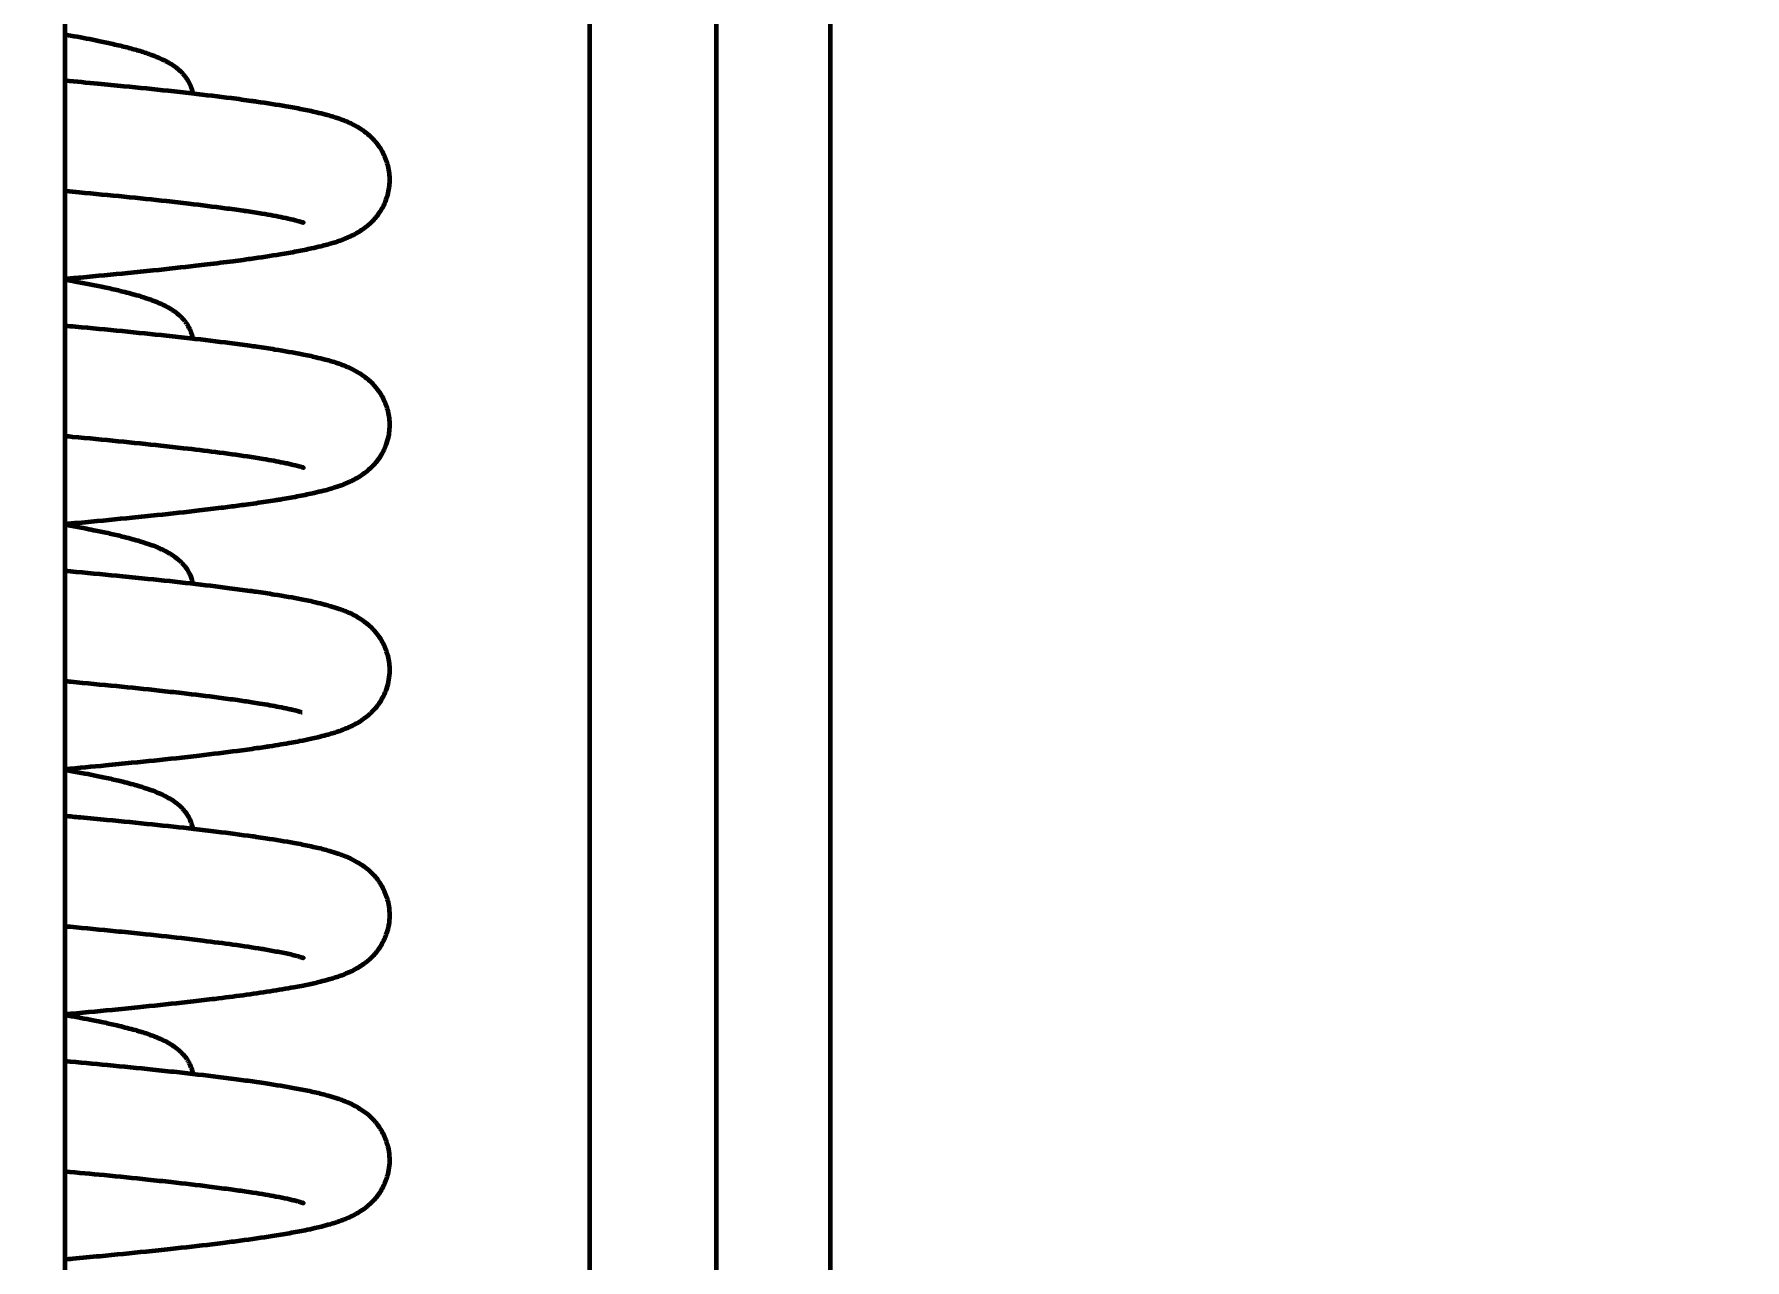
# Model space of a CAD drawing. Header units: millimetres. Extents: x 0 to 840, y 0 to 594.
# Drawn here: x 62.67 to 66.393, y 453.27 to 455.937 of the extents above; entities that cross this region are included whole.
import ezdxf

# ---------------------------------------------------------------- set-up
doc = ezdxf.new("R2010")
doc.units = ezdxf.units.MM
doc.linetypes.add('K5LT_BASIC', pattern=[0])
doc.linetypes.add('K5LT_THIN', pattern=[0])
doc.layers.add('Системный слой', color=7, linetype='Continuous')
doc.styles.add('KDIMTEXTSTYLE', font='GOST_AU.SHX', dxfattribs={"width": 0.96, "oblique": 15, "height": 5})
doc.dimstyles.new('KDIMSTYLE (0.07)', dxfattribs={"dimtxt": 5, "dimasz": 1, "dimexe": 2, "dimexo": 0, "dimgap": 1, "dimtad": 1, "dimlfac": 15, "dimtxsty": 'KDIMTEXTSTYLE', "dimsah": 1, "dimcen": 0, "dimdle": 1, "dimadec": 0, "dimazin": 0, "dimtfac": 0.667, "dimtmove": 0, "dimatfit": 3, "dimfxl": 1, "dimtvp": 1, "dimtolj": 1, "dimtzin": 0, "dimarcsym": 0})

# ---------------------------------------------------------------- blocks, each defined once
blk = doc.blocks.new('KDIMARROW_01')
at = {"layer": 'Системный слой'}
blk.add_hatch(color=0, dxfattribs=at).paths.add_polyline_path([(0, 0), (-5, 0.6583), (-4.5, 0), (-5, -0.6583)])
at = {"layer": 'Системный слой', "color": 0, "linetype": 'K5LT_THIN', "lineweight": 18}
for p, q in [((-4.5, 0), (-5, 0.6583)), ((-5, 0.6583), (0, 0)), ((0, 0), (-5, -0.6583)), ((-5, -0.6583), (-4.5, 0)), ((0, 0), (-1, 0))]:
    blk.add_line(p, q, dxfattribs=at)

msp = doc.modelspace()

# ---------------------------------------------------------------- linework, layer by layer
at = {"layer": 'Системный слой', "color": 5, "linetype": 'K5LT_BASIC', "lineweight": 60, "true_color": 0x0000ff}
for p, q in [((63.87945, 446.48472), (63.87945, 479.15139)), ((64.15418, 479.15139), (64.15418, 446.48472)), ((64.40262, 479.15139), (64.40262, 448.15513)), ((62.73638, 479.01806), (62.73638, 446.61806))]:
    msp.add_line(p, q, dxfattribs=at)
for points, knots in [([(62.73638, 455.93659), (62.73773, 455.93636), (62.73908, 455.93612), (62.74593, 455.9349), (62.75136, 455.93393), (62.77516, 455.92958), (62.79267, 455.92619), (62.814, 455.92178), (62.81877, 455.92077), (62.82814, 455.91875), (62.83275, 455.91774), (62.84783, 455.91433), (62.8579, 455.91193), (62.87775, 455.90688), (62.88741, 455.90424), (62.9057, 455.89882), (62.91433, 455.89603), (62.92561, 455.89199), (62.92871, 455.89084), (62.93777, 455.88731), (62.94358, 455.88484), (62.95175, 455.88096), (62.95437, 455.87966), (62.9621, 455.87558), (62.9671, 455.87267), (62.97445, 455.86766), (62.97657, 455.86614), (62.98252, 455.86153), (62.98639, 455.85817), (62.99191, 455.85256), (62.9938, 455.8505), (62.99729, 455.84631), (62.99897, 455.84414), (63.00223, 455.83946), (63.00366, 455.83721), (63.00723, 455.83092), (63.00904, 455.82716), (63.01222, 455.81895), (63.01348, 455.81479), (63.01457, 455.80983), (63.01472, 455.80912), (63.01486, 455.80839)], [18.8743519, 18.8743519, 18.8743519, 18.8743519, 18.9494923, 18.9494923, 19.2582413, 19.2582413, 20.3220482, 20.3220482, 20.6352448, 20.6352448, 20.9496043, 20.9496043, 21.6858067, 21.6858067, 22.4719838, 22.4719838, 23.2581608, 23.2581608, 23.5625835, 23.5625835, 24.1652553, 24.1652553, 24.4445746, 24.4445746, 25.013096, 25.013096, 25.2496683, 25.2496683, 25.6713473, 25.6713473, 25.8824705, 25.8824705, 26.0868377, 26.0868377, 26.281104, 26.281104, 26.56146, 26.56146, 26.8249474, 26.8249474, 26.8681912, 26.8681912, 26.8681912, 26.8681912]), ([(62.73638, 455.83642), (62.7608, 455.83419), (62.7848, 455.83195), (62.81791, 455.8288), (62.82745, 455.82789), (62.84637, 455.82606), (62.85576, 455.82514), (62.89838, 455.82093), (62.9305, 455.81763), (62.97004, 455.81338), (62.97872, 455.81244), (62.99589, 455.81054), (63.00437, 455.80959), (63.04305, 455.80519), (63.07176, 455.80172), (63.10622, 455.79727), (63.11363, 455.7963), (63.12817, 455.79434), (63.13532, 455.79336), (63.14607, 455.79184), (63.14977, 455.79132), (63.17684, 455.78741), (63.19847, 455.78402), (63.22452, 455.7795), (63.23036, 455.77846), (63.24174, 455.77635), (63.24733, 455.77528), (63.26382, 455.77201), (63.27436, 455.76975), (63.29124, 455.76578), (63.29799, 455.7641), (63.30878, 455.76119), (63.31308, 455.75998), (63.32147, 455.75747), (63.32537, 455.75624), (63.33568, 455.75278), (63.34201, 455.75046), (63.35167, 455.74646), (63.35527, 455.74488), (63.36544, 455.74005), (63.3718, 455.7367), (63.38235, 455.72996), (63.38563, 455.72771), (63.39212, 455.72284), (63.39548, 455.72011), (63.40175, 455.71451), (63.40501, 455.71134), (63.41239, 455.7034), (63.41675, 455.69804), (63.42309, 455.68871), (63.42529, 455.68512), (63.42967, 455.67711), (63.4318, 455.67267), (63.43556, 455.66342), (63.43724, 455.65849), (63.43994, 455.64855), (63.44102, 455.64338), (63.4425, 455.63303), (63.44293, 455.62775), (63.44312, 455.61725), (63.44289, 455.61199), (63.44177, 455.6016), (63.4409, 455.5965), (63.43856, 455.58647), (63.43711, 455.58163), (63.43316, 455.57077), (63.43054, 455.56501), (63.42452, 455.55389), (63.42115, 455.54869), (63.4149, 455.54025), (63.41207, 455.53684), (63.40627, 455.53043), (63.40329, 455.52745), (63.39726, 455.52189), (63.3942, 455.51933), (63.38804, 455.51453), (63.38495, 455.51231), (63.37857, 455.50805), (63.37532, 455.50606), (63.37083, 455.50348), (63.36955, 455.50277), (63.36574, 455.50071), (63.36322, 455.49942), (63.35744, 455.4966), (63.35407, 455.49508), (63.34739, 455.49222), (63.34388, 455.49082), (63.33342, 455.48687), (63.32654, 455.48458), (63.31519, 455.48112), (63.31118, 455.47997), (63.30276, 455.47765), (63.29824, 455.47648), (63.28727, 455.47374), (63.28046, 455.47215), (63.26835, 455.46948), (63.26323, 455.4684), (63.24707, 455.46511), (63.23556, 455.46294), (63.21749, 455.45975), (63.21144, 455.45872), (63.18495, 455.45432), (63.16307, 455.45101), (63.13469, 455.44704), (63.12974, 455.44636), (63.11748, 455.4447), (63.11009, 455.44372), (63.08462, 455.44041), (63.06586, 455.43808), (63.0383, 455.4348), (63.03011, 455.43384), (62.99225, 455.42948), (62.96111, 455.42609), (62.91962, 455.42177), (62.91057, 455.42084), (62.89229, 455.41898), (62.88306, 455.41805), (62.84058, 455.41383), (62.8062, 455.41053), (62.76103, 455.40633), (62.75117, 455.40542), (62.73962, 455.40436), (62.738, 455.40421), (62.73638, 455.40406)], [5.135074, 5.135074, 5.135074, 5.135074, 6.0602499, 6.0602499, 6.4389373, 6.4389373, 6.8189171, 6.8189171, 8.1812606, 8.1812606, 8.5714462, 8.5714462, 8.9630103, 8.9630103, 10.3836992, 10.3836992, 10.7812413, 10.7812413, 11.1804686, 11.1804686, 11.3940847, 11.3940847, 12.757129, 12.757129, 13.1655807, 13.1655807, 13.5744184, 13.5744184, 14.4143368, 14.4143368, 14.9947176, 14.9947176, 15.3899431, 15.3899431, 15.7678392, 15.7678392, 16.3598865, 16.3598865, 16.694286, 16.694286, 17.2863332, 17.2863332, 17.5485057, 17.5485057, 17.7969988, 17.7969988, 18.0349064, 18.0349064, 18.3726073, 18.3726073, 18.5666114, 18.5666114, 18.7842295, 18.7842295, 19.0007005, 19.0007005, 19.2128888, 19.2128888, 19.4219048, 19.4219048, 19.6291404, 19.6291404, 19.8359102, 19.8359102, 20.0434822, 20.0434822, 20.3159774, 20.3159774, 20.6023798, 20.6023798, 20.8235735, 20.8235735, 21.0504634, 21.0504634, 21.2858724, 21.2858724, 21.5330479, 21.5330479, 21.8070633, 21.8070633, 21.9188609, 21.9188609, 22.1424561, 22.1424561, 22.4485578, 22.4485578, 22.7759844, 22.7759844, 23.4469298, 23.4469298, 23.8208431, 23.8208431, 24.2135804, 24.2135804, 24.7822355, 24.7822355, 25.1881137, 25.1881137, 26.0261542, 26.0261542, 26.43476, 26.43476, 27.767041, 27.767041, 28.0437278, 28.0437278, 28.4433091, 28.4433091, 29.3962641, 29.3962641, 29.7899548, 29.7899548, 31.1893699, 31.1893699, 31.5742295, 31.5742295, 31.9576748, 31.9576748, 33.3218762, 33.3218762, 33.6988787, 33.6988787, 33.7603101, 33.7603101, 33.7603101, 33.7603101]), ([(62.73638, 455.59624), (62.73706, 455.59617), (62.73774, 455.59611), (62.74812, 455.59515), (62.75774, 455.59425), (62.80113, 455.59017), (62.83396, 455.58699), (62.89763, 455.58058), (62.92844, 455.57735), (62.96603, 455.57321), (62.97422, 455.57229), (62.99037, 455.57046), (62.99833, 455.56955), (63.03421, 455.56535), (63.06053, 455.56208), (63.09177, 455.5579), (63.0985, 455.55699), (63.11167, 455.55515), (63.11809, 455.55423), (63.12651, 455.553), (63.12867, 455.55268), (63.13696, 455.55145), (63.14293, 455.55054), (63.15455, 455.54872), (63.16015, 455.54782), (63.18295, 455.54404), (63.1983, 455.54122), (63.21943, 455.53688), (63.22618, 455.53539), (63.23592, 455.53301), (63.24002, 455.53196), (63.24415, 455.53084), (63.24708, 455.53001), (63.24988, 455.52917), (63.25187, 455.52854), (63.2551, 455.52746), (63.25542, 455.52735), (63.2565, 455.52687), (63.25337, 455.52843), (63.25341, 455.52841)], [35.1414924, 35.1414924, 35.1414924, 35.1414924, 35.1623881, 35.1623881, 35.4595467, 35.4595467, 36.5146255, 36.5146255, 37.5877063, 37.5877063, 37.8923095, 37.8923095, 38.1981178, 38.1981178, 39.2944669, 39.2944669, 39.6049298, 39.6049298, 39.9163348, 39.9163348, 40.0247126, 40.0247126, 40.3374059, 40.3374059, 40.6504452, 40.6504452, 41.6511137, 41.6511137, 42.2559661, 42.2559661, 42.4590531, 42.4590531, 42.6071512, 42.6071512, 42.7385338, 42.7385338, 43.023328, 43.023328, 43.1865801, 43.1865801, 43.1865801, 43.1865801]), ([(62.73638, 455.40326), (62.74398, 455.40192), (62.75145, 455.40058), (62.76412, 455.39826), (62.76939, 455.39727), (62.77979, 455.3953), (62.78491, 455.39431), (62.79506, 455.39232), (62.80009, 455.39131), (62.80993, 455.3893), (62.81474, 455.38829), (62.82421, 455.38628), (62.82886, 455.38526), (62.83897, 455.38301), (62.84438, 455.38177), (62.85404, 455.37949), (62.85831, 455.37845), (62.87455, 455.37441), (62.88587, 455.37136), (62.90419, 455.36593), (62.91155, 455.36359), (62.92183, 455.36003), (62.92497, 455.3589), (62.93375, 455.35559), (62.93926, 455.35335), (62.94726, 455.34977), (62.94986, 455.34855), (62.95779, 455.34462), (62.96288, 455.34183), (62.97014, 455.33726), (62.97242, 455.33575), (62.97872, 455.33126), (62.98267, 455.32814), (62.98835, 455.32284), (62.98974, 455.32147), (62.99308, 455.31795), (62.99479, 455.31603), (62.99827, 455.31173), (62.9999, 455.30953), (63.00389, 455.3036), (63.00625, 455.2995), (63.01002, 455.29153), (63.01178, 455.28696), (63.01362, 455.28061), (63.01415, 455.27852), (63.01468, 455.27599), (63.01477, 455.27553), (63.01486, 455.27506)], [18.3385656, 18.3385656, 18.3385656, 18.3385656, 18.7618994, 18.7618994, 19.0719226, 19.0719226, 19.382747, 19.382747, 19.6980449, 19.6980449, 20.01124, 20.01124, 20.3250841, 20.3250841, 20.7073033, 20.7073033, 21.0230142, 21.0230142, 21.9335302, 21.9335302, 22.5995814, 22.5995814, 22.9046715, 22.9046715, 23.466851, 23.466851, 23.7508938, 23.7508938, 24.3130733, 24.3130733, 24.5614596, 24.5614596, 25.018344, 25.018344, 25.1852537, 25.1852537, 25.3892636, 25.3892636, 25.5861579, 25.5861579, 25.8859918, 25.8859918, 26.171991, 26.171991, 26.3001159, 26.3001159, 26.3284719, 26.3284719, 26.3284719, 26.3284719]), ([(62.73638, 455.30309), (62.74418, 455.30237), (62.75194, 455.30166), (62.79446, 455.29773), (62.82833, 455.29451), (62.89446, 455.28799), (62.92666, 455.2847), (62.96624, 455.28046), (62.97488, 455.27952), (62.99204, 455.27763), (63.00055, 455.27668), (63.03941, 455.27228), (63.06827, 455.26882), (63.10292, 455.26437), (63.11036, 455.26339), (63.12498, 455.26144), (63.13216, 455.26046), (63.14424, 455.25877), (63.14919, 455.25807), (63.16099, 455.25636), (63.16775, 455.25536), (63.18097, 455.25335), (63.18745, 455.25234), (63.21486, 455.24795), (63.23436, 455.24452), (63.2576, 455.23991), (63.26288, 455.23882), (63.27319, 455.23662), (63.27815, 455.23551), (63.28996, 455.23276), (63.29671, 455.23109), (63.30753, 455.2282), (63.31188, 455.22699), (63.32031, 455.22449), (63.32422, 455.22327), (63.33465, 455.21981), (63.34096, 455.21752), (63.35064, 455.21357), (63.35428, 455.21199), (63.36441, 455.20724), (63.37075, 455.20395), (63.3813, 455.19733), (63.38456, 455.19513), (63.39107, 455.19033), (63.39443, 455.18765), (63.40072, 455.18214), (63.40401, 455.17901), (63.41145, 455.17117), (63.41587, 455.16585), (63.42193, 455.15713), (63.42381, 455.1542), (63.42801, 455.14699), (63.43025, 455.14264), (63.43425, 455.13354), (63.43601, 455.12881), (63.43899, 455.11907), (63.44021, 455.11406), (63.44201, 455.10385), (63.44261, 455.09866), (63.44315, 455.08821), (63.44309, 455.08296), (63.44234, 455.07254), (63.44163, 455.06737), (63.43934, 455.05579), (63.43755, 455.04946), (63.43391, 455.03952), (63.43233, 455.03575), (63.42798, 455.02666), (63.4249, 455.02126), (63.41923, 455.01267), (63.41626, 455.00867), (63.41071, 455.00191), (63.40751, 454.99841), (63.40161, 454.9925), (63.39841, 454.98958), (63.39228, 454.98443), (63.38923, 454.98209), (63.38093, 454.97615), (63.37649, 454.97337), (63.36826, 454.96869), (63.36563, 454.96731), (63.35917, 454.96408), (63.35612, 454.96267), (63.34953, 454.95978), (63.346, 454.95833), (63.33671, 454.95473), (63.33046, 454.95256), (63.32029, 454.94932), (63.31647, 454.94817), (63.30822, 454.9458), (63.30399, 454.94465), (63.29313, 454.94183), (63.28622, 454.94016), (63.27425, 454.93743), (63.26923, 454.93634), (63.25278, 454.93289), (63.24093, 454.9306), (63.22258, 454.9273), (63.2166, 454.92626), (63.20837, 454.92487), (63.20626, 454.92452), (63.2007, 454.9236), (63.19723, 454.92304), (63.18735, 454.92146), (63.18083, 454.92044), (63.16016, 454.9173), (63.14545, 454.91519), (63.12447, 454.91231), (63.11876, 454.91154), (63.10136, 454.90923), (63.08941, 454.9077), (63.06935, 454.9052), (63.06145, 454.90423), (63.04541, 454.90231), (63.03728, 454.90135), (62.99998, 454.89701), (62.96936, 454.89365), (62.92846, 454.88935), (62.91946, 454.88842), (62.90129, 454.88656), (62.89212, 454.88563), (62.84989, 454.8814), (62.81567, 454.8781), (62.77069, 454.87389), (62.76087, 454.87298), (62.74613, 454.87162), (62.74126, 454.87118), (62.73638, 454.87073)], [4.3304144, 4.3304144, 4.3304144, 4.3304144, 4.5795688, 4.5795688, 5.7045669, 5.7045669, 6.852638, 6.852638, 7.1787467, 7.1787467, 7.5087545, 7.5087545, 8.7071939, 8.7071939, 9.0422907, 9.0422907, 9.3787112, 9.3787112, 9.6192577, 9.6192577, 9.9589839, 9.9589839, 10.2995378, 10.2995378, 11.4358471, 11.4358471, 11.7809109, 11.7809109, 12.1245753, 12.1245753, 12.6130606, 12.6130606, 12.9473429, 12.9473429, 13.267961, 13.267961, 13.7685818, 13.7685818, 14.0525011, 14.0525011, 14.5531219, 14.5531219, 14.7755867, 14.7755867, 14.9861108, 14.9861108, 15.1874823, 15.1874823, 15.4748916, 15.4748916, 15.6116417, 15.6116417, 15.7955354, 15.7955354, 15.9783761, 15.9783761, 16.1610103, 16.1610103, 16.343779, 16.343779, 16.5266709, 16.5266709, 16.7095281, 16.7095281, 16.94371, 16.94371, 17.0933976, 17.0933976, 17.3208008, 17.3208008, 17.505803, 17.505803, 17.6937436, 17.6937436, 17.8862762, 17.8862762, 18.085326, 18.085326, 18.423743, 18.423743, 18.6536152, 18.6536152, 18.9039556, 18.9039556, 19.176106, 19.176106, 19.6637186, 19.6637186, 19.9737754, 19.9737754, 20.2970956, 20.2970956, 20.7897079, 20.7897079, 21.1318775, 21.1318775, 21.8737784, 21.8737784, 22.2182417, 22.2182417, 22.33606, 22.33606, 22.5255277, 22.5255277, 22.8678015, 22.8678015, 23.5890108, 23.5890108, 23.8532467, 23.8532467, 24.3817185, 24.3817185, 24.7159623, 24.7159623, 25.0487021, 25.0487021, 26.2188781, 26.2188781, 26.5438757, 26.5438757, 26.8675568, 26.8675568, 28.0192014, 28.0192014, 28.3375379, 28.3375379, 28.4934689, 28.4934689, 28.4934689, 28.4934689]), ([(62.73638, 455.0629), (62.7421, 455.06238), (62.74779, 455.06185), (62.78751, 455.05814), (62.82057, 455.05496), (62.88483, 455.04856), (62.91597, 455.04533), (62.95403, 455.0412), (62.96232, 455.04029), (62.97868, 455.03846), (62.98676, 455.03754), (63.01913, 455.03381), (63.04231, 455.031), (63.0892, 455.02499), (63.1125, 455.02178), (63.13971, 455.0177), (63.14564, 455.01679), (63.15715, 455.01497), (63.1627, 455.01407), (63.18439, 455.01044), (63.19884, 455.00777), (63.2155, 455.00435), (63.21935, 455.00353), (63.22656, 455.00193), (63.22988, 455.00115), (63.23896, 454.99894), (63.24837, 454.99636), (63.25495, 454.99418), (63.25526, 454.99409), (63.25645, 454.99356), (63.2549, 454.99429), (63.25507, 454.9942)], [36.9461708, 36.9461708, 36.9461708, 36.9461708, 37.1301828, 37.1301828, 38.2369841, 38.2369841, 39.3634936, 39.3634936, 39.683058, 39.683058, 40.0039338, 40.0039338, 40.9910581, 40.9910581, 42.1299296, 42.1299296, 42.4589411, 42.4589411, 42.7881518, 42.7881518, 43.7871691, 43.7871691, 44.1152983, 44.1152983, 44.4394112, 44.4394112, 45.0346075, 45.0346075, 45.3952476, 45.3952476, 45.5152134, 45.5152134, 45.5152134, 45.5152134]), ([(62.73638, 454.86993), (62.74169, 454.86899), (62.74694, 454.86806), (62.75753, 454.86614), (62.76287, 454.86516), (62.77339, 454.86319), (62.77858, 454.8622), (62.79048, 454.85989), (62.79713, 454.85857), (62.80856, 454.85625), (62.81339, 454.85524), (62.82867, 454.852), (62.83877, 454.84975), (62.85283, 454.84645), (62.85711, 454.84541), (62.87354, 454.84135), (62.88502, 454.83827), (62.90357, 454.8328), (62.911, 454.83044), (62.92524, 454.82552), (62.93203, 454.82297), (62.94131, 454.81909), (62.9441, 454.81787), (62.95216, 454.81416), (62.95731, 454.81155), (62.96473, 454.8073), (62.96711, 454.80586), (62.97161, 454.80296), (62.97384, 454.80143), (62.98003, 454.7969), (62.98384, 454.7938), (62.9898, 454.78809), (62.99155, 454.78629), (62.99521, 454.7822), (62.9969, 454.78015), (63.0012, 454.77444), (63.00375, 454.77053), (63.00727, 454.76405), (63.00866, 454.76117), (63.01087, 454.7559), (63.01197, 454.75285), (63.01353, 454.74765), (63.01415, 454.74523), (63.01472, 454.74242), (63.01479, 454.74207), (63.01486, 454.74173)], [18.3706071, 18.3706071, 18.3706071, 18.3706071, 18.6664705, 18.6664705, 18.9761156, 18.9761156, 19.2865158, 19.2865158, 19.7004775, 19.7004775, 20.0135407, 20.0135407, 20.709494, 20.709494, 21.0251256, 21.0251256, 21.9448708, 21.9448708, 22.6159997, 22.6159997, 23.2871286, 23.2871286, 23.5790066, 23.5790066, 24.1419706, 24.1419706, 24.3991459, 24.3991459, 24.6451409, 24.6451409, 25.089737, 25.089737, 25.299114, 25.299114, 25.4999885, 25.4999885, 25.8093735, 25.8093735, 25.9991758, 25.9991758, 26.187931, 26.187931, 26.3385302, 26.3385302, 26.3599643, 26.3599643, 26.3599643, 26.3599643]), ([(62.73638, 454.76975), (62.74458, 454.769), (62.75274, 454.76825), (62.79564, 454.76428), (62.82949, 454.76106), (62.87155, 454.75691), (62.8808, 454.75599), (62.89915, 454.75414), (62.90824, 454.75322), (62.94953, 454.74896), (62.9805, 454.74563), (63.03996, 454.73888), (63.06841, 454.73547), (63.10271, 454.73106), (63.11015, 454.73009), (63.12477, 454.72813), (63.13196, 454.72715), (63.1436, 454.72553), (63.14813, 454.72488), (63.15953, 454.72324), (63.1663, 454.72224), (63.17956, 454.72024), (63.18607, 454.71923), (63.21359, 454.71484), (63.23317, 454.7114), (63.25651, 454.7068), (63.26181, 454.70571), (63.27215, 454.70351), (63.27714, 454.70241), (63.28902, 454.69966), (63.29582, 454.69798), (63.30671, 454.6951), (63.31107, 454.69388), (63.32171, 454.69075), (63.32783, 454.68881), (63.33765, 454.68536), (63.34156, 454.6839), (63.3488, 454.68101), (63.3525, 454.67945), (63.36255, 454.67484), (63.36877, 454.6717), (63.37923, 454.66534), (63.38247, 454.66322), (63.38902, 454.65856), (63.39238, 454.65598), (63.4005, 454.64913), (63.4057, 454.64415), (63.4143, 454.63437), (63.41807, 454.62954), (63.42413, 454.62041), (63.4266, 454.61624), (63.43108, 454.60755), (63.43312, 454.60299), (63.43665, 454.59361), (63.43821, 454.58859), (63.44066, 454.57853), (63.4416, 454.57334), (63.44281, 454.56293), (63.44309, 454.55765), (63.44298, 454.54573), (63.44239, 454.53908), (63.44019, 454.52603), (63.43859, 454.5197), (63.43449, 454.50737), (63.43202, 454.50151), (63.427, 454.49162), (63.42462, 454.48755), (63.41954, 454.47977), (63.41685, 454.47611), (63.41126, 454.46921), (63.40836, 454.46599), (63.40501, 454.46257), (63.40457, 454.46213), (63.40263, 454.4602), (63.40112, 454.45877), (63.39667, 454.45473), (63.39361, 454.45218), (63.38565, 454.44603), (63.3804, 454.44251), (63.37239, 454.43766), (63.36915, 454.43585), (63.36272, 454.43248), (63.35963, 454.43097), (63.35296, 454.42791), (63.35004, 454.42666), (63.34081, 454.42291), (63.33547, 454.42097), (63.32609, 454.41782), (63.32202, 454.41652), (63.31407, 454.41413), (63.30981, 454.41291), (63.29951, 454.41012), (63.29347, 454.40859), (63.28243, 454.40595), (63.27752, 454.40483), (63.26435, 454.40194), (63.25574, 454.40017), (63.24121, 454.39736), (63.23556, 454.39631), (63.21473, 454.39255), (63.19869, 454.38988), (63.17871, 454.38679), (63.17577, 454.38634), (63.16686, 454.38499), (63.1608, 454.38409), (63.14775, 454.38221), (63.14071, 454.38121), (63.1264, 454.37924), (63.11912, 454.37825), (63.08583, 454.37385), (63.05827, 454.37045), (63.02089, 454.36611), (63.01256, 454.36515), (62.99569, 454.36325), (62.98716, 454.36231), (62.94769, 454.35799), (62.91538, 454.35462), (62.87255, 454.35034), (62.86322, 454.34941), (62.8444, 454.34757), (62.83491, 454.34665), (62.79644, 454.34295), (62.76674, 454.34017), (62.73638, 454.3374)], [4.2365986, 4.2365986, 4.2365986, 4.2365986, 4.4929148, 4.4929148, 5.5938106, 5.5938106, 5.9083649, 5.9083649, 6.2242306, 6.2242306, 7.3589858, 7.3589858, 8.5154339, 8.5154339, 8.8432397, 8.8432397, 9.1723694, 9.1723694, 9.3871555, 9.3871555, 9.7194107, 9.7194107, 10.0524796, 10.0524796, 11.1651303, 11.1651303, 11.502729, 11.502729, 11.8390881, 11.8390881, 12.3190931, 12.3190931, 12.6465694, 12.6465694, 13.1265744, 13.1265744, 13.4220294, 13.4220294, 13.7029886, 13.7029886, 14.18979, 14.18979, 14.4104644, 14.4104644, 14.6189318, 14.6189318, 14.9322772, 14.9322772, 15.1759653, 15.1759653, 15.3573783, 15.3573783, 15.5368285, 15.5368285, 15.7145871, 15.7145871, 15.8888874, 15.8888874, 16.0609185, 16.0609185, 16.2782279, 16.2782279, 16.496444, 16.496444, 16.7199849, 16.7199849, 16.8960032, 16.8960032, 17.0758792, 17.0758792, 17.260211, 17.260211, 17.287949, 17.287949, 17.3826934, 17.3826934, 17.5721822, 17.5721822, 17.9078009, 17.9078009, 18.1336043, 18.1336043, 18.3721208, 18.3721208, 18.6236199, 18.6236199, 19.0651753, 19.0651753, 19.3687035, 19.3687035, 19.6858397, 19.6858397, 20.1273951, 20.1273951, 20.4600878, 20.4600878, 21.0085488, 21.0085488, 21.3461624, 21.3461624, 22.2187013, 22.2187013, 22.3676198, 22.3676198, 22.6654566, 22.6654566, 22.997134, 22.997134, 23.3274557, 23.3274557, 24.4770889, 24.4770889, 24.8008295, 24.8008295, 25.1226272, 25.1226272, 26.2698783, 26.2698783, 26.5852396, 26.5852396, 26.8995126, 26.8995126, 27.8483521, 27.8483521, 27.8483521, 27.8483521]), ([(62.73638, 454.52957), (62.74076, 454.52917), (62.74512, 454.52876), (62.78359, 454.52518), (62.81672, 454.522), (62.881, 454.51562), (62.91212, 454.5124), (62.9502, 454.50828), (62.95853, 454.50737), (62.97495, 454.50554), (62.98306, 454.50463), (63.01959, 454.50044), (63.04648, 454.49717), (63.07852, 454.49301), (63.08546, 454.49209), (63.09903, 454.49025), (63.10564, 454.48933), (63.12303, 454.48687), (63.13347, 454.48532), (63.1493, 454.48288), (63.15504, 454.48197), (63.17612, 454.47854), (63.19014, 454.47605), (63.21004, 454.47217), (63.21694, 454.47074), (63.22679, 454.46854), (63.23017, 454.46775), (63.23851, 454.46572), (63.24271, 454.46458), (63.2486, 454.46291), (63.25041, 454.46236), (63.25294, 454.46151)], [39.3295059, 39.3295059, 39.3295059, 39.3295059, 39.479567, 39.479567, 40.6570297, 40.6570297, 41.8506721, 41.8506721, 42.1906308, 42.1906308, 42.5318739, 42.5318739, 43.7541145, 43.7541145, 44.1013846, 44.1013846, 44.4492031, 44.4492031, 45.0371603, 45.0371603, 45.3877933, 45.3877933, 46.3676528, 46.3676528, 46.9673626, 46.9673626, 47.313197, 47.313197, 47.9129068, 47.9129068, 48.6480113, 48.6480113, 48.6480113, 48.6480113]), ([(62.73638, 454.33659), (62.74032, 454.3359), (62.74423, 454.3352), (62.75354, 454.33353), (62.75891, 454.33255), (62.76951, 454.33059), (62.77473, 454.3296), (62.78849, 454.32696), (62.79688, 454.3253), (62.80993, 454.32263), (62.81475, 454.32163), (62.82997, 454.31838), (62.84004, 454.31613), (62.85404, 454.31282), (62.85831, 454.31179), (62.87455, 454.30775), (62.88587, 454.3047), (62.90009, 454.30048), (62.90367, 454.29938), (62.9106, 454.29718), (62.91398, 454.29607), (62.92437, 454.2925), (62.93114, 454.28998), (62.94042, 454.28614), (62.94324, 454.28492), (62.9513, 454.28124), (62.95644, 454.27868), (62.96389, 454.27447), (62.96626, 454.27305), (62.97309, 454.26871), (62.97757, 454.26553), (62.98411, 454.26008), (62.98598, 454.25842), (62.98991, 454.25464), (62.99166, 454.25284), (62.99643, 454.24748), (62.99917, 454.24399), (63.00417, 454.23648), (63.00651, 454.23234), (63.00961, 454.22569), (63.01084, 454.22266), (63.01273, 454.21717), (63.01361, 454.21409), (63.01449, 454.21021), (63.01468, 454.20931), (63.01486, 454.20841)], [18.3385558, 18.3385558, 18.3385558, 18.3385558, 18.5580985, 18.5580985, 18.8674542, 18.8674542, 19.1777117, 19.1777117, 19.6980487, 19.6980487, 20.0112439, 20.0112439, 20.707307, 20.707307, 21.0230178, 21.0230178, 21.9335489, 21.9335489, 22.2470871, 22.2470871, 22.5582243, 22.5582243, 23.224226, 23.224226, 23.5171904, 23.5171904, 24.0793142, 24.0793142, 24.3373645, 24.3373645, 24.8405978, 24.8405978, 25.0626974, 25.0626974, 25.2721872, 25.2721872, 25.5985524, 25.5985524, 25.8975944, 25.8975944, 26.0859617, 26.0859617, 26.2726595, 26.2726595, 26.3284194, 26.3284194, 26.3284194, 26.3284194]), ([(62.73638, 454.23642), (62.74777, 454.23538), (62.75907, 454.23434), (62.78005, 454.23239), (62.78976, 454.23147), (62.80904, 454.22965), (62.81862, 454.22874), (62.86206, 454.22455), (62.8949, 454.22128), (62.95818, 454.21471), (62.98862, 454.2114), (63.02589, 454.20713), (63.0341, 454.20618), (63.05028, 454.20426), (63.05826, 454.2033), (63.09417, 454.1989), (63.12052, 454.19546), (63.14773, 454.19161), (63.15035, 454.19123), (63.15987, 454.18986), (63.16663, 454.18886), (63.19567, 454.18447), (63.21644, 454.18103), (63.24723, 454.17534), (63.25836, 454.17314), (63.27957, 454.16857), (63.28963, 454.16622), (63.30357, 454.16261), (63.30804, 454.1614), (63.31872, 454.15833), (63.32483, 454.15645), (63.33477, 454.15306), (63.33867, 454.15165), (63.34598, 454.14883), (63.34976, 454.14728), (63.35973, 454.14288), (63.36587, 454.13989), (63.37628, 454.13385), (63.37946, 454.13187), (63.38607, 454.12738), (63.38941, 454.12495), (63.39768, 454.11832), (63.40306, 454.11345), (63.411, 454.10489), (63.41397, 454.1014), (63.41799, 454.09608), (63.41914, 454.0945), (63.42251, 454.0896), (63.42466, 454.08617), (63.42904, 454.07836), (63.4312, 454.07396), (63.43506, 454.06476), (63.43679, 454.05988), (63.4396, 454.05), (63.44074, 454.04485), (63.44257, 454.03309), (63.44308, 454.02631), (63.44301, 454.01289), (63.44244, 454.00623), (63.44029, 453.99316), (63.43872, 453.98682), (63.43513, 453.97589), (63.43331, 453.9713), (63.42919, 453.9624), (63.42694, 453.9582), (63.42206, 453.95013), (63.41945, 453.94633), (63.41402, 453.93916), (63.41117, 453.93578), (63.40533, 453.92947), (63.40234, 453.92654), (63.39742, 453.92208), (63.39547, 453.92042), (63.39124, 453.91698), (63.38896, 453.91524), (63.38233, 453.91045), (63.37788, 453.9076), (63.37053, 453.90328), (63.36721, 453.90147), (63.3608, 453.8982), (63.35752, 453.89664), (63.34731, 453.89209), (63.34093, 453.88961), (63.33037, 453.8859), (63.32669, 453.88468), (63.31902, 453.88227), (63.31482, 453.88102), (63.30498, 453.87823), (63.29892, 453.87663), (63.28801, 453.87393), (63.28335, 453.87283), (63.26993, 453.86979), (63.2609, 453.86789), (63.24605, 453.86495), (63.24047, 453.86389), (63.21868, 453.85988), (63.20152, 453.857), (63.16469, 453.85127), (63.1451, 453.84844), (63.10486, 453.84299), (63.08435, 453.84036), (63.04782, 453.83591), (63.03229, 453.83408), (63.00798, 453.8313), (62.99954, 453.83035), (62.96051, 453.82602), (62.92851, 453.82265), (62.88604, 453.81835), (62.87678, 453.81742), (62.85811, 453.81558), (62.8487, 453.81465), (62.80596, 453.81051), (62.77162, 453.80728), (62.73638, 453.80406)], [4.5147911, 4.5147911, 4.5147911, 4.5147911, 4.8942026, 4.8942026, 5.2256488, 5.2256488, 5.5582602, 5.5582602, 6.7481157, 6.7481157, 7.9467645, 7.9467645, 8.2919533, 8.2919533, 8.6383262, 8.6383262, 9.8764186, 9.8764186, 10.009314, 10.009314, 10.3634136, 10.3634136, 11.563108, 11.563108, 12.3040287, 12.3040287, 13.0449494, 13.0449494, 13.3959315, 13.3959315, 13.9069028, 13.9069028, 14.2239282, 14.2239282, 14.5281096, 14.5281096, 15.0476172, 15.0476172, 15.2874636, 15.2874636, 15.5131282, 15.5131282, 15.8565674, 15.8565674, 16.0584556, 16.0584556, 16.1408466, 16.1408466, 16.3056287, 16.3056287, 16.4970533, 16.4970533, 16.6875329, 16.6875329, 16.874341, 16.874341, 17.1098829, 17.1098829, 17.3414616, 17.3414616, 17.5738533, 17.5738533, 17.7576618, 17.7576618, 17.9440891, 17.9440891, 18.134262, 18.134262, 18.3293919, 18.3293919, 18.5296237, 18.5296237, 18.6616252, 18.6616252, 18.8184786, 18.8184786, 19.1321852, 19.1321852, 19.3780991, 19.3780991, 19.6395192, 19.6395192, 20.2009321, 20.2009321, 20.5109541, 20.5109541, 20.8426084, 20.8426084, 21.3138604, 21.3138604, 21.6635068, 21.6635068, 22.2872224, 22.2872224, 22.6469317, 22.6469317, 23.6534856, 23.6534856, 24.6600395, 24.6600395, 25.6038023, 25.6038023, 26.2651648, 26.2651648, 26.6092, 26.6092, 27.8341429, 27.8341429, 28.1708575, 28.1708575, 28.5062702, 28.5062702, 29.6797974, 29.6797974, 29.6797974, 29.6797974]), ([(62.73638, 453.99624), (62.74027, 453.99588), (62.74414, 453.99552), (62.78211, 453.99199), (62.81523, 453.98882), (62.85627, 453.98474), (62.8653, 453.98384), (62.88317, 453.98202), (62.89201, 453.98112), (62.93205, 453.97696), (62.96195, 453.97371), (62.99822, 453.96956), (63.0061, 453.96864), (63.02162, 453.96681), (63.02927, 453.96589), (63.06011, 453.96211), (63.08208, 453.95926), (63.1253, 453.95327), (63.14626, 453.95011), (63.16676, 453.94672), (63.16863, 453.94641), (63.17578, 453.9452), (63.1809, 453.94431), (63.19078, 453.94254), (63.19548, 453.94166), (63.2104, 453.93879), (63.21955, 453.93687), (63.23272, 453.93382), (63.23721, 453.93271), (63.24352, 453.93102), (63.24593, 453.93035), (63.25183, 453.9286), (63.25504, 453.92746), (63.2565, 453.92688), (63.25565, 453.92726), (63.25556, 453.9273)], [36.6602511, 36.6602511, 36.6602511, 36.6602511, 36.7843144, 36.7843144, 37.8798565, 37.8798565, 38.1930713, 38.1930713, 38.5071298, 38.5071298, 39.6326556, 39.6326556, 39.9517328, 39.9517328, 40.2723304, 40.2723304, 41.2703506, 41.2703506, 42.389179, 42.389179, 42.5018283, 42.5018283, 42.8290213, 42.8290213, 43.1561355, 43.1561355, 43.9111754, 43.9111754, 44.3930144, 44.3930144, 44.7000375, 44.7000375, 45.4048122, 45.4048122, 45.7539753, 45.7539753, 45.7539753, 45.7539753]), ([(62.73638, 453.80326), (62.73651, 453.80324), (62.73664, 453.80321), (62.7557, 453.79986), (62.77373, 453.79652), (62.79584, 453.79216), (62.8008, 453.79117), (62.81057, 453.78916), (62.81538, 453.78816), (62.83038, 453.78496), (62.84023, 453.78275), (62.86227, 453.77755), (62.87407, 453.77454), (62.89628, 453.76838), (62.90661, 453.76523), (62.92344, 453.75951), (62.93024, 453.75699), (62.93956, 453.75317), (62.9424, 453.75195), (62.95048, 453.7483), (62.95563, 453.74576), (62.96311, 453.74159), (62.96549, 453.74018), (62.97238, 453.73586), (62.97693, 453.73268), (62.98352, 453.72726), (62.98541, 453.72561), (62.98917, 453.72204), (62.99075, 453.72045), (62.99543, 453.71536), (62.99822, 453.71192), (63.00249, 453.70573), (63.00404, 453.70325), (63.00679, 453.69832), (63.0082, 453.6955), (63.01047, 453.69026), (63.01162, 453.6872), (63.01309, 453.68251), (63.01365, 453.68049), (63.01439, 453.67738), (63.01463, 453.67624), (63.01486, 453.67508)], [18.3385958, 18.3385958, 18.3385958, 18.3385958, 18.3458461, 18.3458461, 19.3999513, 19.3999513, 19.7119402, 19.7119402, 20.0251554, 20.0251554, 20.7073079, 20.7073079, 21.617813, 21.617813, 22.528318, 22.528318, 23.1942803, 23.1942803, 23.4881118, 23.4881118, 24.0502055, 24.0502055, 24.3093385, 24.3093385, 24.8181297, 24.8181297, 25.0414229, 25.0414229, 25.2313982, 25.2313982, 25.563234, 25.563234, 25.7558113, 25.7558113, 25.9453298, 25.9453298, 26.1335195, 26.1335195, 26.2572195, 26.2572195, 26.3284683, 26.3284683, 26.3284683, 26.3284683]), ([(62.73638, 453.70309), (62.76816, 453.70018), (62.79921, 453.69727), (62.86331, 453.6911), (62.89613, 453.68782), (62.93659, 453.68362), (62.94544, 453.68268), (62.96295, 453.68081), (62.97162, 453.67988), (63.0117, 453.67548), (63.04166, 453.67202), (63.07774, 453.66758), (63.08545, 453.66661), (63.10063, 453.66467), (63.10809, 453.66369), (63.12872, 453.66095), (63.14156, 453.65917), (63.16086, 453.65638), (63.16761, 453.65538), (63.19658, 453.65099), (63.21729, 453.64755), (63.24196, 453.64298), (63.24754, 453.64191), (63.25834, 453.63976), (63.2636, 453.63867), (63.27929, 453.6353), (63.2893, 453.63296), (63.3032, 453.62938), (63.30768, 453.62816), (63.31834, 453.62511), (63.32442, 453.62324), (63.33437, 453.61987), (63.33825, 453.61847), (63.34812, 453.61468), (63.35443, 453.61202), (63.36439, 453.60715), (63.3675, 453.60554), (63.37441, 453.60164), (63.37754, 453.59975), (63.38643, 453.5939), (63.39219, 453.58963), (63.40261, 453.58047), (63.40768, 453.57542), (63.41524, 453.56647), (63.41808, 453.56274), (63.42301, 453.55549), (63.42514, 453.55204), (63.42947, 453.54419), (63.4316, 453.53977), (63.4354, 453.53053), (63.43709, 453.52563), (63.44023, 453.51426), (63.44155, 453.50749), (63.44302, 453.49405), (63.44322, 453.48728), (63.44255, 453.47391), (63.44169, 453.46732), (63.43928, 453.45583), (63.43793, 453.45094), (63.43468, 453.44137), (63.43282, 453.43682), (63.42863, 453.42798), (63.42634, 453.42381), (63.42141, 453.41582), (63.41878, 453.41206), (63.41332, 453.40497), (63.41044, 453.40162), (63.40321, 453.39392), (63.39881, 453.38987), (63.38959, 453.38224), (63.38479, 453.3788), (63.37731, 453.37395), (63.37453, 453.37226), (63.37121, 453.37037), (63.37063, 453.37005), (63.36891, 453.36909), (63.36778, 453.36847), (63.36441, 453.36669), (63.36217, 453.36556), (63.35566, 453.36243), (63.35131, 453.36052), (63.34362, 453.35738), (63.34007, 453.35602), (63.33285, 453.35341), (63.32929, 453.35221), (63.32153, 453.3497), (63.31783, 453.34858), (63.3077, 453.34563), (63.30132, 453.34392), (63.29027, 453.34115), (63.2855, 453.34), (63.27376, 453.33731), (63.26668, 453.33578), (63.25401, 453.33318), (63.24855, 453.33211), (63.23153, 453.32887), (63.21941, 453.32671), (63.20048, 453.32356), (63.19416, 453.32254), (63.16619, 453.31813), (63.14296, 453.31478), (63.10594, 453.30983), (63.09335, 453.3082), (63.07264, 453.30561), (63.06477, 453.30464), (63.02831, 453.30023), (62.99819, 453.29681), (62.95787, 453.29246), (62.94906, 453.29152), (62.93128, 453.28965), (62.92229, 453.28871), (62.88083, 453.28445), (62.84713, 453.28113), (62.80272, 453.2769), (62.79304, 453.27598), (62.77354, 453.27416), (62.76373, 453.27324), (62.74805, 453.2718), (62.74223, 453.27126), (62.73638, 453.27073)], [5.1352339, 5.1352339, 5.1352339, 5.1352339, 6.3390812, 6.3390812, 7.6927566, 7.6927566, 8.0775703, 8.0775703, 8.4640557, 8.4640557, 9.8889106, 9.8889106, 10.2849441, 10.2849441, 10.6821983, 10.6821983, 11.4043274, 11.4043274, 11.8071801, 11.8071801, 13.1711848, 13.1711848, 13.5800464, 13.5800464, 13.9892314, 13.9892314, 14.826376, 14.826376, 15.2258577, 15.2258577, 15.8052708, 15.8052708, 16.1655272, 16.1655272, 16.7589424, 16.7589424, 17.0611219, 17.0611219, 17.3376898, 17.3376898, 17.7761944, 17.7761944, 18.1470004, 18.1470004, 18.3732586, 18.3732586, 18.5601382, 18.5601382, 18.7777807, 18.7777807, 18.9944223, 18.9944223, 19.2697501, 19.2697501, 19.5358713, 19.5358713, 19.7989181, 19.7989181, 20.0061784, 20.0061784, 20.2152493, 20.2152493, 20.427396, 20.427396, 20.6439288, 20.6439288, 20.8662656, 20.8662656, 21.2004746, 21.2004746, 21.5814412, 21.5814412, 21.8171275, 21.8171275, 21.8670181, 21.8670181, 21.9667992, 21.9667992, 22.1663616, 22.1663616, 22.5654863, 22.5654863, 22.9001845, 22.9001845, 23.2516359, 23.2516359, 23.6132754, 23.6132754, 24.1828285, 24.1828285, 24.584482, 24.584482, 25.1540351, 25.1540351, 25.5629005, 25.5629005, 26.4037939, 26.4037939, 26.8110279, 26.8110279, 28.1646695, 28.1646695, 28.8295571, 28.8295571, 29.2262891, 29.2262891, 30.6358159, 30.6358159, 31.0231968, 31.0231968, 31.4087609, 31.4087609, 32.7829807, 32.7829807, 33.161858, 33.161858, 33.5394627, 33.5394627, 33.76101, 33.76101, 33.76101, 33.76101]), ([(62.73638, 453.4629), (62.7656, 453.4602), (62.79414, 453.4575), (62.85485, 453.45159), (62.88668, 453.44837), (62.92575, 453.44425), (62.93427, 453.44334), (62.95111, 453.44152), (62.95943, 453.44061), (62.99697, 453.43643), (63.02473, 453.43316), (63.05799, 453.429), (63.06521, 453.42807), (63.07935, 453.42623), (63.08626, 453.42531), (63.10505, 453.42276), (63.11657, 453.42113), (63.13373, 453.4186), (63.13978, 453.41769), (63.16436, 453.41387), (63.18117, 453.41102), (63.20486, 453.40655), (63.21298, 453.40491), (63.22391, 453.40252), (63.22733, 453.40175), (63.23368, 453.40024), (63.23809, 453.39914), (63.24296, 453.39784), (63.24592, 453.39701), (63.25114, 453.39548), (63.25421, 453.39445), (63.25659, 453.39352), (63.25569, 453.3939), (63.25637, 453.39359), (63.25491, 453.39429), (63.25508, 453.3942)], [35.1427112, 35.1427112, 35.1427112, 35.1427112, 36.0376111, 36.0376111, 37.1040096, 37.1040096, 37.4068295, 37.4068295, 37.7107103, 37.7107103, 38.7996152, 38.7996152, 39.1091783, 39.1091783, 39.4192739, 39.4192739, 39.9708059, 39.9708059, 40.2835363, 40.2835363, 41.2813008, 41.2813008, 41.8844853, 41.8844853, 42.1936942, 42.1936942, 42.4448064, 42.4448064, 42.611396, 42.611396, 42.9578618, 42.9578618, 43.0974793, 43.0974793, 43.1938894, 43.1938894, 43.1938894, 43.1938894])]:
    msp.add_open_spline(points, degree=3, knots=knots, dxfattribs=at)

# ---------------------------------------------------------------- dimensions: what is measured, and where the dimension line sits
at = {"layer": 'Системный слой', "color": 7}
msp.add_linear_dim(base=(35.79523, 548.52309), p1=(62.98689, 411.46667), p2=(66.39331, 548.52309), angle=90, location=(35.79523, 479.99488), text='\\H5.0;\\W0.965;\\Q15;\\H5.0;\\W0.965;\\Q15;\\Q15;H', dimstyle='KDIMSTYLE (0.07)', override={"dimexo": 0, "dimblk1": 'KDIMARROW_01', "dimblk2": 'KDIMARROW_01', "dimse1": 0, "dimse2": 0, "dimclrt": 7, "dimtolj": 1}, dxfattribs=at).render()

doc.saveas('drawing.dxf')
